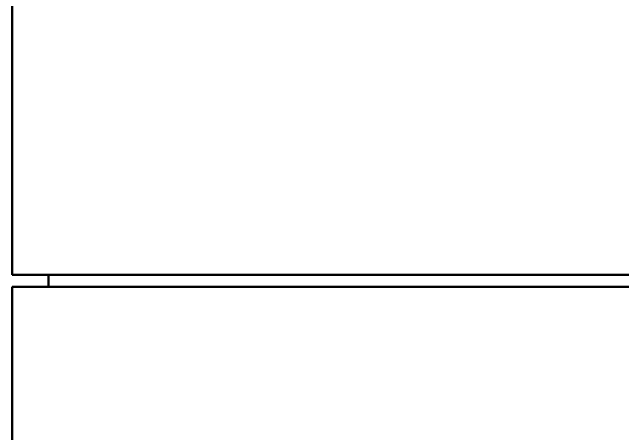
# Model space of a CAD drawing. Header units: millimetres. Extents: x 1510 to 10524, y 7125 to 13164.
# Drawn here: x 7773.7 to 7824.2, y 12963 to 12997.9 of the extents above; entities that cross this region are included whole.
import ezdxf

# ---------------------------------------------------------------- set-up
doc = ezdxf.new("R2010")
doc.units = ezdxf.units.MM
doc.header["$LTSCALE"] = 4
doc.layers.add('Visible (ISO)', color=7, linetype='Continuous', lineweight=50)

msp = doc.modelspace()

# ---------------------------------------------------------------- linework, layer by layer
at = {"layer": 'Visible (ISO)'}
for p, q in [((7773.677, 12976.153), (7773.677, 13023.278)), ((7925.925, 12976.153), (7773.677, 12976.153)), ((7776.677, 12976.153), (7776.677, 12975.153)), ((7773.677, 12975.153), (7926.362, 12975.153)), ((7773.677, 12840.653), (7773.677, 12975.153))]:
    msp.add_line(p, q, dxfattribs=at)

doc.saveas('drawing.dxf')
